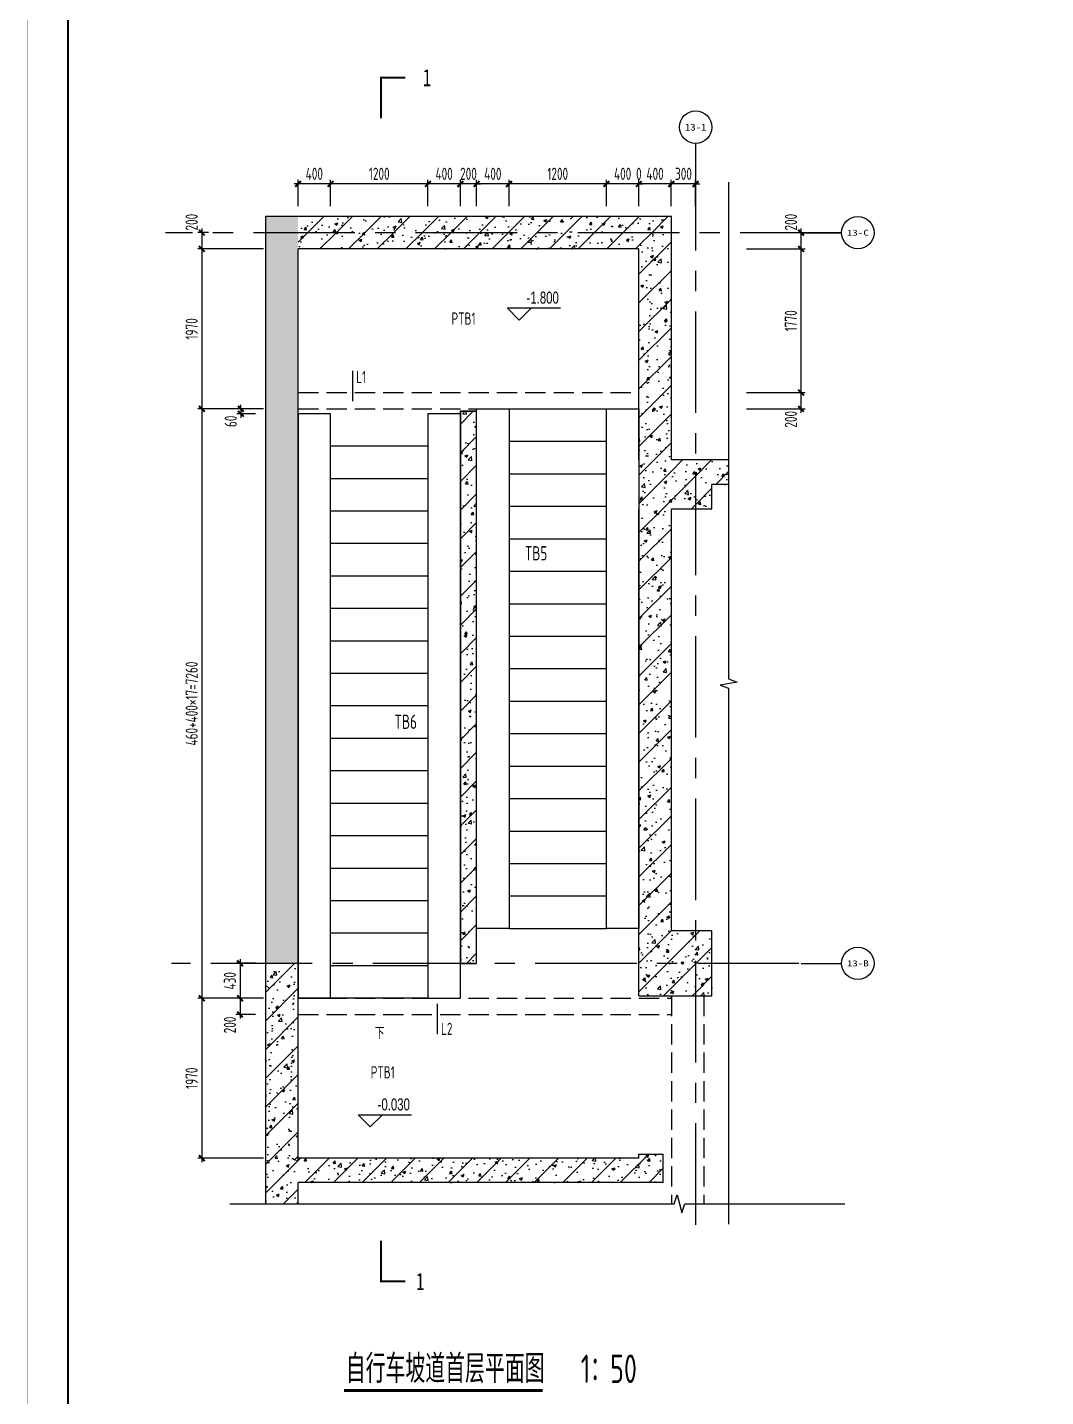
# Model space of a CAD drawing. Extents: x 20383 to 83436, y 6754 to 118707.
# Drawn here: x 20383 to 32934, y 23399 to 40265 of the extents above; entities that cross this region are included whole.
import ezdxf
from ezdxf.enums import TextEntityAlignment as Align

# ---------------------------------------------------------------- set-up
doc = ezdxf.new("R2010")
doc.units = 0
doc.header["$LTSCALE"] = 1000
doc.header["$MEASUREMENT"] = 0
doc.linetypes.add('CENTER', pattern=[2, 1.25, -0.25, 0.25, -0.25])
doc.linetypes.add('DASH', pattern=[0.35, 0.25, -0.1])
doc.layers.get('0').update_dxf_attribs({"linetype": 'CONTINUOUS'})
doc.layers.get('Defpoints').update_dxf_attribs({"color": 167, "linetype": 'CONTINUOUS'})
for name, color, linetype in [('01-标注_符号', 200, 'CONTINUOUS'), ('02-TEXT_标注', 130, 'CONTINUOUS'), ('02-TEXT_轴号', 7, 'CONTINUOUS'), ('104-13 B0核心筒$0$A_STR-砼墙', 51, 'CONTINUOUS'), ('104-13 B0核心筒$0$A_STR-砼柱', 51, 'CONTINUOUS'), ('104-13 B2核心筒$0$A_STR-砼墙', 51, 'CONTINUOUS'), ('A-E_电梯', 171, 'CONTINUOUS'), ('A_STR-砼柱', 51, 'CONTINUOUS'), ('AXIS', 253, 'CENTER'), ('AXIS_TEXT', 7, 'CONTINUOUS'), ('DIM', 3, 'CONTINUOUS'), ('PUB_TEXT', 7, 'CONTINUOUS'), ('s-beam', 4, 'DASH'), ('s-dim', 3, 'CONTINUOUS'), ('S-DIM-SYMB', 3, 'CONTINUOUS'), ('S-HATCH', 253, 'CONTINUOUS'), ('s-stair', 7, 'CONTINUOUS'), ('s-thin', 3, 'CONTINUOUS'), ('S_TEXT', 7, 'CONTINUOUS'), ('S_THIN', 7, 'CONTINUOUS'), ('X-104 13#平面$0$DIM_SYMB', 3, 'CONTINUOUS')]:
    doc.layers.add(name, color=color, linetype=linetype)
doc.styles.add('_TCH_AXIS', font='STXIHEI.TTF')
doc.styles.add('_TCH_DIM', font='ros.shx', dxfattribs={"width": 0.8, "bigfont": 'jd.shx'})
doc.styles.add('_TCH_LABEL', font='STXIHEI.TTF', dxfattribs={"width": 0.75})
doc.styles.add('COMPLEX', font='COMPLEX')
doc.styles.add('TSSD_Dimension', font='tssdeng.shx', dxfattribs={"width": 0.7, "bigfont": 'TSSDCHN.SHX'})
doc.styles.add('TSSD_Rein', font='Tssdeng.shx', dxfattribs={"width": 0.7, "bigfont": 'hztxt.shx'})
doc.dimstyles.new('TSSD_50_50', dxfattribs={"dimtxt": 150, "dimasz": 50, "dimexe": 50, "dimexo": 125, "dimgap": 50, "dimtad": 1, "dimdec": 0, "dimzin": 0, "dimdsep": 46, "dimtxsty": 'TSSD_Dimension', "dimblk": 'ARCHTICK', "dimblk1": 'ARCHTICK', "dimblk2": 'ARCHTICK', "dimcen": 0, "dimdle": 50, "dimclrt": 7, "dimadec": 0, "dimazin": 0, "dimtfac": 1, "dimtdec": 0, "dimtix": 1, "dimtmove": 2, "dimatfit": 3, "dimfxl": 1, "dimtolj": 1, "dimtzin": 0, "dimarcsym": 0})
pattern_1 = [(50, (-183268.56, 102514.47), (358.6301, -31.37607), [37.5, -412.5]), (355, (-183268.56, 102514.47), (-69.37567, 376.09607), [30, -330]), (100.4514, (-183238.68, 102511.86), (289.2547, 344.71977), [31.8701, -350.57106]), (46.1842, (-183268.56, 102614.47), (533.6205, -82.7595), [56.25, -618.75]), (96.6356, (-183224.1, 102607.6), (467.3314, 487.0589), [47.8051, -525.8565]), (351.1842, (-183268.56, 102614.47), (467.331, 487.0593), [45, -495]), (21, (-183218.56, 102589.47), (298.45353, -201.30945), [37.5, -412.5]), (326, (-183218.56, 102589.47), (121.65767, 362.575), [30, -330]), (71.4514, (-183193.7, 102572.7), (420.1113, 161.26525), [31.8701, -350.57106]), (37.5, (-183268.56, 102514.47), (6.07993, 166.44693), [0, -326, 0, -335, 0, -331.25]), (7.5, (-183268.56, 102514.47), (131.53477, 197.20586), [0, -191, 0, -318.5, 0, -126.25]), (327.5, (-183380.06, 102514.47), (266.91122, -11.277436), [0, -125, 0, -390, 0, -517.5]), (317.5, (-183430.06, 102514.47), (291.59308, 50.0525), [0, -162.5, 0, -259, 0, -367.5]), (45, (-183268.56, 102514.47), (-176.7767, 176.7767), [])]

# ---------------------------------------------------------------- blocks, each defined once
blk = doc.blocks.new('_AXISO')
blk.add_circle((0, 0), 0.5)
at = {"layer": 'AXIS_TEXT', "style": 'COMPLEX', "width": 1.041667}
blk.add_attdef('A', text='', height=0.56, dxfattribs=at).set_placement((-0.25, -0.28), (0.25, -0.28), align=Align.FIT)
blk = doc.blocks.new('_ArchTick')
at = {"color": 0, "const_width": 0.5}
blk.add_lwpolyline([(-0.71, -0.71), (0.71, 0.71)], dxfattribs=at)
blk = doc.blocks.new('*D229')
at = {"layer": 'Defpoints', "color": 0, "transparency": 16777216}
for p in [(22741, 37736), (22533, 37536), (23420, 37536)]:
    blk.add_point(p, dxfattribs=at)
at = {"layer": 's-dim', "color": 0, "lineweight": -2, "transparency": 16777216}
for p, q in [((22533, 37786), (22533, 37486)), ((22616, 37736), (22483, 37736)), ((23295, 37536), (22483, 37536))]:
    blk.add_line(p, q, dxfattribs=at)
at = {"layer": 's-dim', "color": 0, "lineweight": -2, "transparency": 16777216, "xscale": 50, "yscale": 50, "zscale": 50}
for p, rotation in [((22533, 37736), 90), ((22533, 37536), 270)]:
    blk.add_blockref('_ArchTick', p, dxfattribs=dict(at, rotation=rotation))
at = {"layer": 's-dim', "color": 7, "transparency": 16777216, "insert": (22408, 37865), "char_height": 150, "attachment_point": 5, "rotation": 90, "style": 'TSSD_Dimension'}
blk.add_mtext('\\A1;200', dxfattribs=at)
blk = doc.blocks.new('*D230')
at = {"layer": 'Defpoints', "color": 0, "transparency": 16777216}
for p in [(23420, 37536), (22533, 35566), (23420, 35566)]:
    blk.add_point(p, dxfattribs=at)
at = {"layer": 's-dim', "color": 0, "lineweight": -2, "transparency": 16777216}
for p, q in [((23295, 37536), (22483, 37536)), ((22533, 37586), (22533, 35516)), ((23295, 35566), (22483, 35566))]:
    blk.add_line(p, q, dxfattribs=at)
at = {"layer": 's-dim', "color": 0, "lineweight": -2, "transparency": 16777216, "xscale": 50, "yscale": 50, "zscale": 50}
for p, rotation in [((22533, 37536), 90), ((22533, 35566), 270)]:
    blk.add_blockref('_ArchTick', p, dxfattribs=dict(at, rotation=rotation))
at = {"layer": 's-dim', "color": 7, "transparency": 16777216, "insert": (22408, 36551), "char_height": 150, "attachment_point": 5, "rotation": 90, "style": 'TSSD_Dimension'}
blk.add_mtext('\\A1;1970', dxfattribs=at)
blk = doc.blocks.new('*D231')
at = {"layer": 'Defpoints', "color": 0, "transparency": 16777216}
for p in [(23420, 35566), (22533, 28306), (23420, 28306)]:
    blk.add_point(p, dxfattribs=at)
at = {"layer": 's-dim', "color": 0, "lineweight": -2, "transparency": 16777216}
for p, q in [((22533, 35616), (22533, 28256)), ((23295, 35566), (22483, 35566)), ((23295, 28306), (22483, 28306))]:
    blk.add_line(p, q, dxfattribs=at)
at = {"layer": 's-dim', "color": 0, "lineweight": -2, "transparency": 16777216, "xscale": 50, "yscale": 50, "zscale": 50}
for p, rotation in [((22533, 35566), 90), ((22533, 28306), 270)]:
    blk.add_blockref('_ArchTick', p, dxfattribs=dict(at, rotation=rotation))
at = {"layer": 's-dim', "color": 7, "transparency": 16777216, "insert": (22408, 31936), "char_height": 150, "attachment_point": 5, "rotation": 90, "style": 'TSSD_Dimension'}
blk.add_mtext('\\A1;460+400×17=7260', dxfattribs=at)
blk = doc.blocks.new('*D232')
at = {"layer": 'Defpoints', "color": 0, "transparency": 16777216}
for p in [(23420, 28306), (22533, 26336), (23420, 26336)]:
    blk.add_point(p, dxfattribs=at)
at = {"layer": 's-dim', "color": 0, "lineweight": -2, "transparency": 16777216}
for p, q in [((22533, 28356), (22533, 26286)), ((23295, 28306), (22483, 28306)), ((23295, 26336), (22483, 26336))]:
    blk.add_line(p, q, dxfattribs=at)
at = {"layer": 's-dim', "color": 0, "lineweight": -2, "transparency": 16777216, "xscale": 50, "yscale": 50, "zscale": 50}
for p, rotation in [((22533, 28306), 90), ((22533, 26336), 270)]:
    blk.add_blockref('_ArchTick', p, dxfattribs=dict(at, rotation=rotation))
at = {"layer": 's-dim', "color": 7, "transparency": 16777216, "insert": (22408, 27321), "char_height": 150, "attachment_point": 5, "rotation": 90, "style": 'TSSD_Dimension'}
blk.add_mtext('\\A1;1970', dxfattribs=at)
blk = doc.blocks.new('*D233')
at = {"layer": 'Defpoints', "color": 0, "transparency": 16777216}
for p in [(23015, 35506), (23320, 35566), (23320, 35506)]:
    blk.add_point(p, dxfattribs=at)
at = {"layer": 's-dim', "color": 0, "lineweight": -2, "transparency": 16777216}
for p, q in [((23015, 35566), (23015, 35616)), ((23195, 35566), (22965, 35566)), ((23195, 35506), (22965, 35506)), ((23015, 35566), (23015, 35506)), ((23015, 35506), (23015, 35456))]:
    blk.add_line(p, q, dxfattribs=at)
at = {"layer": 's-dim', "color": 0, "lineweight": -2, "transparency": 16777216, "xscale": 50, "yscale": 50, "zscale": 50}
for p, rotation in [((23015, 35566), 270), ((23015, 35506), 90)]:
    blk.add_blockref('_ArchTick', p, dxfattribs=dict(at, rotation=rotation))
at = {"layer": 's-dim', "color": 7, "transparency": 16777216, "insert": (22890, 35412), "char_height": 150, "attachment_point": 5, "rotation": 90, "style": 'TSSD_Dimension'}
blk.add_mtext('\\A1;60', dxfattribs=at)
blk = doc.blocks.new('*D234')
at = {"layer": 'Defpoints', "color": 0, "transparency": 16777216}
for p in [(23320, 28736), (23004, 28306), (23320, 28306)]:
    blk.add_point(p, dxfattribs=at)
at = {"layer": 's-dim', "color": 0, "lineweight": -2, "transparency": 16777216}
for p, q in [((23195, 28736), (22954, 28736)), ((23004, 28786), (23004, 28256)), ((23195, 28306), (22954, 28306))]:
    blk.add_line(p, q, dxfattribs=at)
at = {"layer": 's-dim', "color": 0, "lineweight": -2, "transparency": 16777216, "xscale": 50, "yscale": 50, "zscale": 50}
for p, rotation in [((23004, 28736), 90), ((23004, 28306), 270)]:
    blk.add_blockref('_ArchTick', p, dxfattribs=dict(at, rotation=rotation))
at = {"layer": 's-dim', "color": 7, "transparency": 16777216, "insert": (22879, 28521), "char_height": 150, "attachment_point": 5, "rotation": 90, "style": 'TSSD_Dimension'}
blk.add_mtext('\\A1;430', dxfattribs=at)
blk = doc.blocks.new('*D235')
at = {"layer": 'Defpoints', "color": 0, "transparency": 16777216}
for p in [(23320, 28306), (23004, 28106), (23320, 28106)]:
    blk.add_point(p, dxfattribs=at)
at = {"layer": 's-dim', "color": 0, "lineweight": -2, "transparency": 16777216}
for p, q in [((23004, 28356), (23004, 28056)), ((23195, 28306), (22954, 28306)), ((23195, 28106), (22954, 28106))]:
    blk.add_line(p, q, dxfattribs=at)
at = {"layer": 's-dim', "color": 0, "lineweight": -2, "transparency": 16777216, "xscale": 50, "yscale": 50, "zscale": 50}
for p, rotation in [((23004, 28306), 90), ((23004, 28106), 270)]:
    blk.add_blockref('_ArchTick', p, dxfattribs=dict(at, rotation=rotation))
at = {"layer": 's-dim', "color": 7, "transparency": 16777216, "insert": (22879, 27977), "char_height": 150, "attachment_point": 5, "rotation": 90, "style": 'TSSD_Dimension'}
blk.add_mtext('\\A1;200', dxfattribs=at)
blk = doc.blocks.new('*D236')
at = {"layer": 'Defpoints', "color": 0, "transparency": 16777216}
for p in [(28320, 38336), (28320, 37936), (28620, 37936)]:
    blk.add_point(p, dxfattribs=at)
at = {"layer": 's-dim', "color": 0, "lineweight": -2, "transparency": 16777216}
for p, q in [((28320, 38336), (28270, 38336)), ((28320, 38061), (28320, 38386)), ((28620, 38336), (28320, 38336)), ((28620, 38061), (28620, 38386)), ((28620, 38336), (28670, 38336))]:
    blk.add_line(p, q, dxfattribs=at)
at = {"layer": 's-dim', "color": 0, "lineweight": -2, "transparency": 16777216, "xscale": 50, "yscale": 50, "zscale": 50}
blk.add_blockref('_ArchTick', (28320, 38336), dxfattribs=at)
at = {"layer": 's-dim', "color": 0, "lineweight": -2, "transparency": 16777216, "xscale": 50, "yscale": 50, "zscale": 50, "rotation": 180}
blk.add_blockref('_ArchTick', (28620, 38336), dxfattribs=at)
at = {"layer": 's-dim', "color": 7, "transparency": 16777216, "insert": (28470, 38461), "char_height": 150, "attachment_point": 5, "style": 'TSSD_Dimension'}
blk.add_mtext('\\A1;300', dxfattribs=at)
blk = doc.blocks.new('*D237')
at = {"layer": 'Defpoints', "color": 0, "transparency": 16777216}
for p in [(27920, 38336), (27920, 37936), (28320, 37936)]:
    blk.add_point(p, dxfattribs=at)
at = {"layer": 's-dim', "color": 0, "lineweight": -2, "transparency": 16777216}
for p, q in [((28370, 38336), (27870, 38336)), ((27920, 38061), (27920, 38386)), ((28320, 38061), (28320, 38386))]:
    blk.add_line(p, q, dxfattribs=at)
at = {"layer": 's-dim', "color": 0, "lineweight": -2, "transparency": 16777216, "xscale": 50, "yscale": 50, "zscale": 50, "rotation": 180}
blk.add_blockref('_ArchTick', (27920, 38336), dxfattribs=at)
at = {"layer": 's-dim', "color": 0, "lineweight": -2, "transparency": 16777216, "xscale": 50, "yscale": 50, "zscale": 50}
blk.add_blockref('_ArchTick', (28320, 38336), dxfattribs=at)
at = {"layer": 's-dim', "color": 7, "transparency": 16777216, "insert": (28120, 38461), "char_height": 150, "attachment_point": 5, "style": 'TSSD_Dimension'}
blk.add_mtext('\\A1;400', dxfattribs=at)
blk = doc.blocks.new('*D238')
at = {"layer": 'Defpoints', "color": 0, "transparency": 16777216}
for p in [(27920, 38336), (27920, 37936), (27920, 37936)]:
    blk.add_point(p, dxfattribs=at)
at = {"layer": 's-dim', "color": 0, "lineweight": -2, "transparency": 16777216}
for p, q in [((27920, 38336), (27870, 38336)), ((27920, 38061), (27920, 38386)), ((27920, 38061), (27920, 38386)), ((27920, 38336), (27970, 38336))]:
    blk.add_line(p, q, dxfattribs=at)
at = {"layer": 's-dim', "color": 0, "lineweight": -2, "transparency": 16777216, "xscale": 50, "yscale": 50, "zscale": 50, "rotation": 180}
blk.add_blockref('_ArchTick', (27920, 38336), dxfattribs=at)
at = {"layer": 's-dim', "color": 0, "lineweight": -2, "transparency": 16777216, "xscale": 50, "yscale": 50, "zscale": 50}
blk.add_blockref('_ArchTick', (27920, 38336), dxfattribs=at)
at = {"layer": 's-dim', "color": 7, "transparency": 16777216, "insert": (27920, 38461), "char_height": 150, "attachment_point": 5, "style": 'TSSD_Dimension'}
blk.add_mtext('\\A1;0', dxfattribs=at)
blk = doc.blocks.new('*D239')
at = {"layer": 'Defpoints', "color": 0, "transparency": 16777216}
for p in [(27520, 38336), (27520, 37936), (27920, 37936)]:
    blk.add_point(p, dxfattribs=at)
at = {"layer": 's-dim', "color": 0, "lineweight": -2, "transparency": 16777216}
for p, q in [((27970, 38336), (27470, 38336)), ((27520, 38061), (27520, 38386)), ((27920, 38061), (27920, 38386))]:
    blk.add_line(p, q, dxfattribs=at)
at = {"layer": 's-dim', "color": 0, "lineweight": -2, "transparency": 16777216, "xscale": 50, "yscale": 50, "zscale": 50, "rotation": 180}
blk.add_blockref('_ArchTick', (27520, 38336), dxfattribs=at)
at = {"layer": 's-dim', "color": 0, "lineweight": -2, "transparency": 16777216, "xscale": 50, "yscale": 50, "zscale": 50}
blk.add_blockref('_ArchTick', (27920, 38336), dxfattribs=at)
at = {"layer": 's-dim', "color": 7, "transparency": 16777216, "insert": (27720, 38461), "char_height": 150, "attachment_point": 5, "style": 'TSSD_Dimension'}
blk.add_mtext('\\A1;400', dxfattribs=at)
blk = doc.blocks.new('*D240')
at = {"layer": 'Defpoints', "color": 0, "transparency": 16777216}
for p in [(26320, 38336), (26320, 37936), (27520, 37936)]:
    blk.add_point(p, dxfattribs=at)
at = {"layer": 's-dim', "color": 0, "lineweight": -2, "transparency": 16777216}
for p, q in [((27570, 38336), (26270, 38336)), ((26320, 38061), (26320, 38386)), ((27520, 38061), (27520, 38386))]:
    blk.add_line(p, q, dxfattribs=at)
at = {"layer": 's-dim', "color": 0, "lineweight": -2, "transparency": 16777216, "xscale": 50, "yscale": 50, "zscale": 50, "rotation": 180}
blk.add_blockref('_ArchTick', (26320, 38336), dxfattribs=at)
at = {"layer": 's-dim', "color": 0, "lineweight": -2, "transparency": 16777216, "xscale": 50, "yscale": 50, "zscale": 50}
blk.add_blockref('_ArchTick', (27520, 38336), dxfattribs=at)
at = {"layer": 's-dim', "color": 7, "transparency": 16777216, "insert": (26920, 38461), "char_height": 150, "attachment_point": 5, "style": 'TSSD_Dimension'}
blk.add_mtext('\\A1;1200', dxfattribs=at)
blk = doc.blocks.new('*D241')
at = {"layer": 'Defpoints', "color": 0, "transparency": 16777216}
for p in [(25920, 38336), (25920, 37936), (26320, 37936)]:
    blk.add_point(p, dxfattribs=at)
at = {"layer": 's-dim', "color": 0, "lineweight": -2, "transparency": 16777216}
for p, q in [((26370, 38336), (25870, 38336)), ((25920, 38061), (25920, 38386)), ((26320, 38061), (26320, 38386))]:
    blk.add_line(p, q, dxfattribs=at)
at = {"layer": 's-dim', "color": 0, "lineweight": -2, "transparency": 16777216, "xscale": 50, "yscale": 50, "zscale": 50, "rotation": 180}
blk.add_blockref('_ArchTick', (25920, 38336), dxfattribs=at)
at = {"layer": 's-dim', "color": 0, "lineweight": -2, "transparency": 16777216, "xscale": 50, "yscale": 50, "zscale": 50}
blk.add_blockref('_ArchTick', (26320, 38336), dxfattribs=at)
at = {"layer": 's-dim', "color": 7, "transparency": 16777216, "insert": (26120, 38461), "char_height": 150, "attachment_point": 5, "style": 'TSSD_Dimension'}
blk.add_mtext('\\A1;400', dxfattribs=at)
blk = doc.blocks.new('*D242')
at = {"layer": 'Defpoints', "color": 0, "transparency": 16777216}
for p in [(25720, 38336), (25720, 37936), (25920, 37936)]:
    blk.add_point(p, dxfattribs=at)
at = {"layer": 's-dim', "color": 0, "lineweight": -2, "transparency": 16777216}
for p, q in [((25720, 38336), (25670, 38336)), ((25720, 38061), (25720, 38386)), ((25920, 38336), (25720, 38336)), ((25920, 38061), (25920, 38386)), ((25920, 38336), (25970, 38336))]:
    blk.add_line(p, q, dxfattribs=at)
at = {"layer": 's-dim', "color": 0, "lineweight": -2, "transparency": 16777216, "xscale": 50, "yscale": 50, "zscale": 50}
blk.add_blockref('_ArchTick', (25720, 38336), dxfattribs=at)
at = {"layer": 's-dim', "color": 0, "lineweight": -2, "transparency": 16777216, "xscale": 50, "yscale": 50, "zscale": 50, "rotation": 180}
blk.add_blockref('_ArchTick', (25920, 38336), dxfattribs=at)
at = {"layer": 's-dim', "color": 7, "transparency": 16777216, "insert": (25820, 38461), "char_height": 150, "attachment_point": 5, "style": 'TSSD_Dimension'}
blk.add_mtext('\\A1;200', dxfattribs=at)
blk = doc.blocks.new('*D243')
at = {"layer": 'Defpoints', "color": 0, "transparency": 16777216}
for p in [(25320, 38336), (25320, 37936), (25720, 37936)]:
    blk.add_point(p, dxfattribs=at)
at = {"layer": 's-dim', "color": 0, "lineweight": -2, "transparency": 16777216}
for p, q in [((25770, 38336), (25270, 38336)), ((25320, 38061), (25320, 38386)), ((25720, 38061), (25720, 38386))]:
    blk.add_line(p, q, dxfattribs=at)
at = {"layer": 's-dim', "color": 0, "lineweight": -2, "transparency": 16777216, "xscale": 50, "yscale": 50, "zscale": 50, "rotation": 180}
blk.add_blockref('_ArchTick', (25320, 38336), dxfattribs=at)
at = {"layer": 's-dim', "color": 0, "lineweight": -2, "transparency": 16777216, "xscale": 50, "yscale": 50, "zscale": 50}
blk.add_blockref('_ArchTick', (25720, 38336), dxfattribs=at)
at = {"layer": 's-dim', "color": 7, "transparency": 16777216, "insert": (25520, 38461), "char_height": 150, "attachment_point": 5, "style": 'TSSD_Dimension'}
blk.add_mtext('\\A1;400', dxfattribs=at)
blk = doc.blocks.new('*D244')
at = {"layer": 'Defpoints', "color": 0, "transparency": 16777216}
for p in [(24120, 38336), (24120, 37936), (25320, 37936)]:
    blk.add_point(p, dxfattribs=at)
at = {"layer": 's-dim', "color": 0, "lineweight": -2, "transparency": 16777216}
for p, q in [((25370, 38336), (24070, 38336)), ((24120, 38061), (24120, 38386)), ((25320, 38061), (25320, 38386))]:
    blk.add_line(p, q, dxfattribs=at)
at = {"layer": 's-dim', "color": 0, "lineweight": -2, "transparency": 16777216, "xscale": 50, "yscale": 50, "zscale": 50, "rotation": 180}
blk.add_blockref('_ArchTick', (24120, 38336), dxfattribs=at)
at = {"layer": 's-dim', "color": 0, "lineweight": -2, "transparency": 16777216, "xscale": 50, "yscale": 50, "zscale": 50}
blk.add_blockref('_ArchTick', (25320, 38336), dxfattribs=at)
at = {"layer": 's-dim', "color": 7, "transparency": 16777216, "insert": (24720, 38461), "char_height": 150, "attachment_point": 5, "style": 'TSSD_Dimension'}
blk.add_mtext('\\A1;1200', dxfattribs=at)
blk = doc.blocks.new('*D245')
at = {"layer": 'Defpoints', "color": 0, "transparency": 16777216}
for p in [(23720, 38336), (23720, 37936), (24120, 37936)]:
    blk.add_point(p, dxfattribs=at)
at = {"layer": 's-dim', "color": 0, "lineweight": -2, "transparency": 16777216}
for p, q in [((24170, 38336), (23670, 38336)), ((23720, 38061), (23720, 38386)), ((24120, 38061), (24120, 38386))]:
    blk.add_line(p, q, dxfattribs=at)
at = {"layer": 's-dim', "color": 0, "lineweight": -2, "transparency": 16777216, "xscale": 50, "yscale": 50, "zscale": 50, "rotation": 180}
blk.add_blockref('_ArchTick', (23720, 38336), dxfattribs=at)
at = {"layer": 's-dim', "color": 0, "lineweight": -2, "transparency": 16777216, "xscale": 50, "yscale": 50, "zscale": 50}
blk.add_blockref('_ArchTick', (24120, 38336), dxfattribs=at)
at = {"layer": 's-dim', "color": 7, "transparency": 16777216, "insert": (23920, 38461), "char_height": 150, "attachment_point": 5, "style": 'TSSD_Dimension'}
blk.add_mtext('\\A1;400', dxfattribs=at)
blk = doc.blocks.new('*D246')
at = {"layer": 'Defpoints', "color": 0, "transparency": 16777216}
for p in [(29121, 35766), (29919, 35766), (29121, 35566)]:
    blk.add_point(p, dxfattribs=at)
at = {"layer": 's-dim', "color": 0, "lineweight": -2, "transparency": 16777216}
for p, q in [((29246, 35766), (29969, 35766)), ((29919, 35516), (29919, 35816)), ((29246, 35566), (29969, 35566))]:
    blk.add_line(p, q, dxfattribs=at)
at = {"layer": 's-dim', "color": 0, "lineweight": -2, "transparency": 16777216, "xscale": 50, "yscale": 50, "zscale": 50}
for p, rotation in [((29919, 35766), 90), ((29919, 35566), 270)]:
    blk.add_blockref('_ArchTick', p, dxfattribs=dict(at, rotation=rotation))
at = {"layer": 's-dim', "color": 7, "transparency": 16777216, "insert": (29794, 35437), "char_height": 150, "attachment_point": 5, "rotation": 90, "style": 'TSSD_Dimension'}
blk.add_mtext('\\A1;200', dxfattribs=at)
blk = doc.blocks.new('*D247')
at = {"layer": 'Defpoints', "color": 0, "transparency": 16777216}
for p in [(29121, 37536), (29919, 37536), (29121, 35766)]:
    blk.add_point(p, dxfattribs=at)
at = {"layer": 's-dim', "color": 0, "lineweight": -2, "transparency": 16777216}
for p, q in [((29246, 37536), (29969, 37536)), ((29919, 35716), (29919, 37586)), ((29246, 35766), (29969, 35766))]:
    blk.add_line(p, q, dxfattribs=at)
at = {"layer": 's-dim', "color": 0, "lineweight": -2, "transparency": 16777216, "xscale": 50, "yscale": 50, "zscale": 50}
for p, rotation in [((29919, 37536), 90), ((29919, 35766), 270)]:
    blk.add_blockref('_ArchTick', p, dxfattribs=dict(at, rotation=rotation))
at = {"layer": 's-dim', "color": 7, "transparency": 16777216, "insert": (29794, 36651), "char_height": 150, "attachment_point": 5, "rotation": 90, "style": 'TSSD_Dimension'}
blk.add_mtext('\\A1;1770', dxfattribs=at)
blk = doc.blocks.new('*D248')
at = {"layer": 'Defpoints', "color": 0, "transparency": 16777216}
for p in [(29121, 37736), (29919, 37736), (29121, 37536)]:
    blk.add_point(p, dxfattribs=at)
at = {"layer": 's-dim', "color": 0, "lineweight": -2, "transparency": 16777216}
for p, q in [((29919, 37486), (29919, 37786)), ((29246, 37736), (29969, 37736)), ((29246, 37536), (29969, 37536))]:
    blk.add_line(p, q, dxfattribs=at)
at = {"layer": 's-dim', "color": 0, "lineweight": -2, "transparency": 16777216, "xscale": 50, "yscale": 50, "zscale": 50}
for p, rotation in [((29919, 37736), 90), ((29919, 37536), 270)]:
    blk.add_blockref('_ArchTick', p, dxfattribs=dict(at, rotation=rotation))
at = {"layer": 's-dim', "color": 7, "transparency": 16777216, "insert": (29794, 37865), "char_height": 150, "attachment_point": 5, "rotation": 90, "style": 'TSSD_Dimension'}
blk.add_mtext('\\A1;200', dxfattribs=at)

msp = doc.modelspace()

# ---------------------------------------------------------------- hatches: boundary and pattern name
at = {"layer": 'S-HATCH'}
h = msp.add_hatch(dxfattribs=at)
h.set_pattern_fill('ARMORED', color=256, scale=50, style=0)
h.set_pattern_definition(pattern_1)
h.paths.add_polyline_path([(23720.4, 37935.8), (23320.4, 37935.8), (23320.4, 28735.8), (23720.4, 28735.8)])
h = msp.add_hatch(dxfattribs=at)
h.set_pattern_fill('ARMORED', color=256, scale=50, style=0)
h.set_pattern_definition(pattern_1)
h.paths.add_polyline_path([(27920.4, 37935.8), (23720.4, 37935.8), (23720.4, 37735.8), (27920.4, 37735.8)])
h = msp.add_hatch(dxfattribs=at)
h.set_pattern_fill('ARMORED', color=256, scale=50, style=0)
h.set_pattern_definition(pattern_1)
h.paths.add_polyline_path([(28320.4, 37935.8), (27920.4, 37935.8), (27920.4, 37735.8), (28320.4, 37735.8)])
h = msp.add_hatch(dxfattribs=at)
h.set_pattern_fill('ARMORED', color=256, scale=50, style=0)
h.set_pattern_definition(pattern_1)
h.paths.add_polyline_path([(27920.4, 37735.8), (23720.4, 37735.8), (23720.4, 37535.8), (27920.4, 37535.8)])
h = msp.add_hatch(dxfattribs=at)
h.set_pattern_fill('ARMORED', color=256, scale=50, style=0)
h.set_pattern_definition(pattern_1)
h.paths.add_polyline_path([(28320.4, 37735.8), (27920.4, 37735.8), (27920.4, 34335.8), (28320.4, 34335.8)])
h = msp.add_hatch(dxfattribs=at)
h.set_pattern_fill('ARMORED', color=256, scale=50, style=0)
h.set_pattern_definition(pattern_1)
h.paths.add_polyline_path([(25920.4, 35535.8), (25720.4, 35535.8), (25720.4, 28735.8), (25920.4, 28735.8)])
h = msp.add_hatch(dxfattribs=at)
h.set_pattern_fill('ARMORED', color=256, scale=50, style=0)
h.set_pattern_definition(pattern_1)
h.paths.add_polyline_path([(28620.4, 34935.8), (28320.4, 34935.8), (28320.4, 34335.8), (28620.4, 34335.8)])
h = msp.add_hatch(dxfattribs=at)
h.set_pattern_fill('ARMORED', color=256, scale=50, style=0)
h.set_pattern_definition(pattern_1)
h.paths.add_polyline_path([(28820.4, 34935.8), (28620.4, 34935.8), (28620.4, 34335.8), (28820.4, 34335.8)])
h = msp.add_hatch(dxfattribs=at)
h.set_pattern_fill('ARMORED', color=256, scale=50, style=0)
h.set_pattern_definition(pattern_1)
h.paths.add_polyline_path([(29026.6, 34935.8), (28820.4, 34935.8), (28820.4, 34635.8), (29026.6, 34635.8)])
h = msp.add_hatch(dxfattribs=at)
h.set_pattern_fill('ARMORED', color=256, scale=50, style=0)
h.set_pattern_definition(pattern_1)
h.paths.add_polyline_path([(28320.4, 34335.8), (27920.4, 34335.8), (27920.4, 29135.8), (28320.4, 29135.8)])
h = msp.add_hatch(dxfattribs=at)
h.set_pattern_fill('ARMORED', color=256, scale=50, style=0)
h.set_pattern_definition(pattern_1)
h.paths.add_polyline_path([(28620.4, 29135.8), (27920.4, 29135.8), (27920.4, 28735.8), (28620.4, 28735.8)])
h = msp.add_hatch(dxfattribs=at)
h.set_pattern_fill('ARMORED', color=256, scale=50, style=0)
h.set_pattern_definition(pattern_1)
h.paths.add_polyline_path([(28820.4, 29135.8), (28620.4, 29135.8), (28620.4, 28735.8), (28820.4, 28735.8)])
h = msp.add_hatch(dxfattribs=at)
h.set_pattern_fill('ARMORED', color=256, scale=50, style=0)
h.set_pattern_definition(pattern_1)
h.paths.add_polyline_path([(28820.4, 29135.8), (28620.4, 29135.8), (28620.4, 28735.8), (28820.4, 28735.8)])
h = msp.add_hatch(dxfattribs=at)
h.set_pattern_fill('ARMORED', color=256, scale=50, style=0)
h.set_pattern_definition(pattern_1)
h.paths.add_polyline_path([(28220.4, 26385.8), (27920.4, 26385.8), (27920.4, 26335.8), (23720.4, 26335.8), (23720.4, 28305.8), (23720.4, 28305.8), (23720.4, 28735.8), (23320.4, 28735.8), (23320.4, 25774.1), (23720.4, 25774.1), (23720.4, 26035.8), (28220.4, 26035.8)])
h = msp.add_hatch(dxfattribs=at)
h.set_pattern_fill('ARMORED', color=256, scale=50, style=0)
h.set_pattern_definition(pattern_1)
h.paths.add_polyline_path([(28620.4, 28735.8), (27920.4, 28735.8), (27920.4, 28335.8), (28620.4, 28335.8)])
h = msp.add_hatch(dxfattribs=at)
h.set_pattern_fill('ARMORED', color=256, scale=50, style=0)
h.set_pattern_definition(pattern_1)
h.paths.add_polyline_path([(28820.4, 28735.8), (28620.4, 28735.8), (28620.4, 28335.8), (28820.4, 28335.8)])

# ---------------------------------------------------------------- linework, layer by layer
for points, const_width in [([(20384.4, 59305.7), (20384.4, 6755.7), (50084.4, 6755.7), (50084.4, 59305.7)], 2.5), ([(49584.4, 10505.7), (49584.4, 58055.7), (20884.4, 58055.7), (20884.4, 10505.7)], 25)]:
    msp.add_lwpolyline(points, close=True, dxfattribs=dict(const_width=const_width))
at = {"layer": '01-标注_符号', "const_width": 25}
for points in [[(25040.1, 39645.5), (24740.1, 39645.5), (24740.1, 39145.5)], [(24740.1, 25318.4), (24740.1, 24818.4), (25040.1, 24818.4)]]:
    msp.add_lwpolyline(points, dxfattribs=at)
at = {"layer": '104-13 B0核心筒$0$A_STR-砼墙'}
for p, q in [((28320.4, 37935.8), (23320.4, 37935.8)), ((23320.4, 25774.1), (23320.4, 37935.8)), ((28320.4, 34935.8), (28320.4, 37935.8)), ((27920.4, 37535.8), (23720.4, 37535.8)), ((23720.4, 26335.8), (23720.4, 37535.8)), ((27920.4, 34935.8), (27920.4, 37535.8)), ((29026.6, 34935.8), (28820.4, 34935.8)), ((29026.6, 34635.8), (28820.4, 34635.8)), ((27920.4, 33635.8), (27920.4, 34335.8)), ((28320.4, 33635.8), (28320.4, 34335.8)), ((27920.4, 28735.8), (27920.4, 33635.8)), ((28320.4, 29135.8), (28320.4, 33635.8)), ((27920.4, 28335.8), (27920.4, 28735.8)), ((28320.4, 28285.8), (28320.4, 28335.8)), ((27920.4, 26335.8), (23720.4, 26335.8)), ((27920.4, 26335.8), (27920.4, 26385.8)), ((27920.4, 26385.8), (28220.4, 26385.8)), ((28220.4, 26035.8), (28220.4, 26385.8)), ((23720.4, 25774.1), (23720.4, 26035.8)), ((28220.4, 26035.8), (23720.4, 26035.8)), ((28220.4, 26035.8), (28220.4, 26035.8)), ((28620.4, 26035.8), (28620.4, 26035.8))]:
    msp.add_line(p, q, dxfattribs=at)
at = {"layer": '104-13 B0核心筒$0$A_STR-砼柱'}
for p, q in [((28820.4, 34935.8), (28320.4, 34935.8)), ((28820.4, 34335.8), (28820.4, 34635.8)), ((28320.4, 34335.8), (28820.4, 34335.8))]:
    msp.add_line(p, q, dxfattribs=at)
at = {"layer": '104-13 B2核心筒$0$A_STR-砼墙'}
for p, q in [((25720.4, 28735.8), (25720.4, 35535.8)), ((25720.4, 35535.8), (25920.4, 35535.8)), ((25920.4, 28735.8), (25920.4, 35535.8)), ((25720.4, 28735.8), (25920.4, 28735.8))]:
    msp.add_line(p, q, dxfattribs=at)
at = {"layer": 'A-E_电梯'}
for p, q in [((25920.4, 35535.8), (25720.4, 35535.8)), ((25720.4, 35535.8), (25720.4, 28735.8)), ((25920.4, 28735.8), (25920.4, 35535.8)), ((25720.4, 28735.8), (25920.4, 28735.8))]:
    msp.add_line(p, q, dxfattribs=at)
at = {"layer": 'A_STR-砼柱'}
for p, q in [((28820.4, 29135.8), (28320.4, 29135.8)), ((28820.4, 28335.8), (28820.4, 29135.8)), ((27920.4, 28335.8), (28820.4, 28335.8))]:
    msp.add_line(p, q, dxfattribs=at)
at = {"layer": 'AXIS', "color": 1}
for p, q in [((28620.4, 25515.9), (28620.4, 38835.8)), ((30419.1, 37735.8), (22085.8, 37735.8)), ((29893.1, 28735.8), (22158, 28735.8))]:
    msp.add_line(p, q, dxfattribs=at)
at = {"layer": 'DIM'}
for p, q in [((26444.9, 36659), (26294.9, 36809)), ((26294.9, 36809), (26954.6, 36809)), ((26444.9, 36659), (26594.9, 36809)), ((24609.6, 26721.2), (24459.6, 26871.2)), ((24459.6, 26871.2), (25119.2, 26871.2)), ((24609.6, 26721.2), (24759.6, 26871.2))]:
    msp.add_line(p, q, dxfattribs=at)
at = {"layer": 's-beam'}
for p, q in [((23720.4, 35765.8), (27920.4, 35765.8)), ((23720.4, 35565.8), (27920.4, 35565.8)), ((28320.4, 28335.8), (28320.4, 25774.1)), ((28720.4, 28335.8), (28720.4, 25774.1)), ((23720.4, 28305.8), (28320.4, 28305.8)), ((23720.4, 28105.8), (28320.4, 28105.8))]:
    msp.add_line(p, q, dxfattribs=at)
at = {"layer": 's-dim'}
for p, q in [((28620.4, 38335.8), (28620.4, 38835.8)), ((29919.1, 37735.8), (30419.1, 37735.8)), ((29919.1, 28735.8), (30419.1, 28735.8))]:
    msp.add_line(p, q, dxfattribs=at)
at = {"layer": 'S-DIM-SYMB', "const_width": 35}
msp.add_lwpolyline([(24285.7, 23474.2), (26732.5, 23474.2)], dxfattribs=at)
at = {"layer": 's-stair'}
for p, q in [((26320.4, 35565.8), (27520.4, 35565.8)), ((25320.4, 35105.8), (24120.4, 35105.8)), ((26320.4, 35165.8), (27520.4, 35165.8)), ((26320.4, 34765.8), (27520.4, 34765.8)), ((25320.4, 34705.8), (24120.4, 34705.8)), ((25320.4, 34305.8), (24120.4, 34305.8)), ((26320.4, 34365.8), (27520.4, 34365.8)), ((25320.4, 33905.8), (24120.4, 33905.8)), ((26320.4, 33965.8), (27520.4, 33965.8)), ((26320.4, 33565.8), (27520.4, 33565.8)), ((25320.4, 33505.8), (24120.4, 33505.8)), ((25320.4, 33105.8), (24120.4, 33105.8)), ((26320.4, 33165.8), (27520.4, 33165.8)), ((26320.4, 32765.8), (27520.4, 32765.8)), ((25320.4, 32705.8), (24120.4, 32705.8)), ((25320.4, 32305.8), (24120.4, 32305.8)), ((26320.4, 32365.8), (27520.4, 32365.8)), ((25320.4, 31905.8), (24120.4, 31905.8)), ((26320.4, 31965.8), (27520.4, 31965.8)), ((26320.4, 31565.8), (27520.4, 31565.8)), ((25320.4, 31505.8), (24120.4, 31505.8)), ((25320.4, 31105.8), (24120.4, 31105.8)), ((26320.4, 31165.8), (27520.4, 31165.8)), ((25320.4, 30705.8), (24120.4, 30705.8)), ((26320.4, 30765.8), (27520.4, 30765.8)), ((26320.4, 30365.8), (27520.4, 30365.8)), ((25320.4, 30305.8), (24120.4, 30305.8)), ((25320.4, 29905.8), (24120.4, 29905.8)), ((26320.4, 29965.8), (27520.4, 29965.8)), ((26320.4, 29565.8), (27520.4, 29565.8)), ((25320.4, 29505.8), (24120.4, 29505.8)), ((25320.4, 29105.8), (24120.4, 29105.8)), ((26320.4, 29165.8), (27520.4, 29165.8)), ((25320.4, 28705.8), (24120.4, 28705.8)), ((25320.4, 28305.8), (23720.4, 28305.8))]:
    msp.add_line(p, q, dxfattribs=at)
for points in [[(24120.4, 35505.8), (23720.4, 35505.8), (23720.4, 28305.8), (24120.4, 28305.8)], [(25720.4, 35505.8), (25320.4, 35505.8), (25320.4, 28305.8), (25720.4, 28305.8)], [(25920.4, 35565.8), (26320.4, 35565.8), (26320.4, 29165.8), (25920.4, 29165.8)], [(27520.4, 35565.8), (27920.4, 35565.8), (27920.4, 29165.8), (27520.4, 29165.8)]]:
    msp.add_lwpolyline(points, close=True, dxfattribs=at)
at = {"layer": 's-thin'}
for points in [[(29026.6, 38358.4), (29026.6, 32238.3), (29131.6, 32200.1), (28921.6, 32163.1), (29026.6, 32125.8), (29026.6, 25522)], [(22877.9, 25774.1), (28355.4, 25774.1), (28390.4, 25884.1), (28450.4, 25664.1), (28485.4, 25774.1), (30458, 25774.1)]]:
    msp.add_lwpolyline(points, dxfattribs=at)
at = {"layer": 'S_THIN'}
for p, q in [((24395, 35659.2), (24395, 36034.6)), ((25439.8, 27861.4), (25439.8, 28236.7))]:
    msp.add_line(p, q, dxfattribs=at)
at = {"layer": 'X-104 13#平面$0$DIM_SYMB'}
msp.add_lwpolyline([(24720.4, 28029.6, 0, 0, 0), (24720.4, 36379.1, 0, 0, 0), (26920.4, 36379.1, 0, 0, 0), (26920.4, 32593.4, 40, 0, 0), (26920.4, 32443.4, 0, 0, 0)], format="xyseb", dxfattribs=at)

# ---------------------------------------------------------------- block references
at = {"layer": 's-dim'}
ref = msp.add_blockref('_AXISO', (28620.4, 39035.8), dxfattribs=dict(at, xscale=400, yscale=400, zscale=400))
ref.add_attrib('A', '13-1', dxfattribs={"layer": '02-TEXT_轴号', "height": 83.74, "style": '_TCH_AXIS', "width": 1.195229}).set_placement((28486.8, 38993.9), (28754, 38993.9), align=Align.FIT)
ref = msp.add_blockref('_AXISO', (30619.1, 37735.8), dxfattribs=dict(at, xscale=400, yscale=400, zscale=400))
ref.add_attrib('A', '13-C', dxfattribs={"layer": '02-TEXT_轴号', "height": 73.67, "style": '_TCH_AXIS', "width": 1.215712}).set_placement((30484, 37699), (30754.1, 37699), align=Align.FIT)
ref = msp.add_blockref('_AXISO', (30619.1, 28735.8), dxfattribs=dict(at, xscale=400, yscale=400, zscale=400))
ref.add_attrib('A', '13-B', dxfattribs={"layer": '02-TEXT_轴号', "height": 74.57, "style": '_TCH_AXIS', "width": 1.342318}).set_placement((30484.1, 28698.5), (30754, 28698.5), align=Align.FIT)

# ---------------------------------------------------------------- texts
at = {"layer": '02-TEXT_标注', "style": '_TCH_LABEL', "width": 0.705882}
for p in [(25257.9, 39539.2), (25174.8, 24712.2)]:
    msp.add_text('1', height=212.5, dxfattribs=at).set_placement(p)
at = {"layer": 'PUB_TEXT', "style": '_TCH_DIM', "width": 0.705882}
for s, height, p in [('-1.800', 148.75, (26535.6, 36861.5)), ('下', 148.8, (24664.5, 27802.1)), ('-0.030', 148.75, (24700.2, 26923.7))]:
    msp.add_text(s, height=height, dxfattribs=at).set_placement(p)
at = {"layer": 's-dim', "color": 0, "char_height": 175, "attachment_point": 3, "style": 'TSSD_Rein'}
for s, insert in [('TB5', (26791.7, 33874.5)), ('TB6', (25185, 31798.5))]:
    msp.add_mtext_dynamic_manual_height_columns(s, width=439.113, gutter_width=875, heights=[0], dxfattribs=dict(at, insert=insert))
at = {"layer": 'S-DIM-SYMB', "color": 0, "insert": (24307.7, 23917), "char_height": 350, "attachment_point": 1, "style": 'TSSD_Rein'}
msp.add_mtext_dynamic_manual_height_columns('自行车坡道首层平面图   1：50', width=4716.961, gutter_width=875, heights=[0], dxfattribs=at)
at = {"layer": 'S_TEXT', "ltscale": 99, "style": 'TSSD_Dimension', "width": 0.7}
for s, p in [('PTB1', (25610.6, 36602.8)), ('L1', (24437.1, 35882.3)), ('L2', (25481.9, 27853.7)), ('PTB1', (24615, 27318.4))]:
    msp.add_text(s, height=150, dxfattribs=at).set_placement(p)

# ---------------------------------------------------------------- dimensions: what is measured, and where the dimension line sits
at = {"layer": 's-dim'}
for base, p1, p2, angle, picture, middle in [((23720.4, 38335.8), (24120.4, 37935.8), (23720.4, 37935.8), 180, '*D245', (23920.4, 38460.8)), ((24120.4, 38335.8), (25320.4, 37935.8), (24120.4, 37935.8), 180, '*D244', (24720.4, 38460.8)), ((25320.4, 38335.8), (25720.4, 37935.8), (25320.4, 37935.8), 180, '*D243', (25520.4, 38460.8)), ((25720.4, 38335.8), (25920.4, 37935.8), (25720.4, 37935.8), 180, '*D242', (25820.4, 38460.8)), ((25920.4, 38335.8), (26320.4, 37935.8), (25920.4, 37935.8), 180, '*D241', (26120.4, 38460.8)), ((26320.4, 38335.8), (27520.4, 37935.8), (26320.4, 37935.8), 180, '*D240', (26920.4, 38460.8)), ((27520.4, 38335.8), (27920.4, 37935.8), (27520.4, 37935.8), 180, '*D239', (27720.4, 38460.8)), ((27920.41246, 38335.79594), (27920.41247, 37935.79585), (27920.41246, 37935.79585), 180, '*D238', (27920.41247, 38460.79594)), ((27920.4, 38335.8), (28320.4, 37935.8), (27920.4, 37935.8), 180, '*D237', (28120.4, 38460.8)), ((28320.4, 38335.8), (28620.4, 37935.8), (28320.4, 37935.8), 180, '*D236', (28470.4, 38460.8)), ((22533, 35565.8), (23420.4, 37535.8), (23420.4, 35565.8), 90, '*D230', (22408, 36550.8)), ((29919.1, 37535.8), (29121.4, 35765.8), (29121.4, 37535.8), 90, '*D247', (29794.1, 36650.8)), ((23004.4, 28305.8), (23320.4, 28735.8), (23320.4, 28305.8), 270, '*D234', (22879.4, 28520.8)), ((22533, 26335.8), (23420.4, 28305.8), (23420.4, 26335.8), 90, '*D232', (22408, 27320.8))]:
    dim = msp.add_linear_dim(base=base, p1=p1, p2=p2, angle=angle, dimstyle='TSSD_50_50', dxfattribs=at)
    dim.commit()
    dim.dimension.update_dxf_attribs({"geometry": picture, "text_midpoint": middle})
for base, p1, p2, angle, picture, middle in [((22533, 37535.8), (22741.1, 37735.8), (23420.4, 37535.8), 90, '*D229', (22408, 37864.8)), ((29919.1, 37735.8), (29121.4, 37535.8), (29121.4, 37735.8), 90, '*D248', (29794.1, 37864.8)), ((29919.1, 35765.8), (29121.4, 35565.8), (29121.4, 35765.8), 90, '*D246', (29794.1, 35436.8)), ((23014.8, 35505.8), (23320.4, 35565.8), (23320.4, 35505.8), 90, '*D233', (22889.8, 35411.5)), ((23004.4, 28105.8), (23320.4, 28305.8), (23320.4, 28105.8), 270, '*D235', (22879.4, 27976.8))]:
    dim = msp.add_linear_dim(base=base, p1=p1, p2=p2, angle=angle, dimstyle='TSSD_50_50', dxfattribs=at)
    dim.commit()
    dim.dimension.update_dxf_attribs({"geometry": picture, "text_midpoint": middle, "dimtype": 160})
dim = msp.add_linear_dim(base=(22533, 28305.8), p1=(23420.4, 35565.8), p2=(23420.4, 28305.8), angle=90, text='460+400×17=7260', dimstyle='TSSD_50_50', dxfattribs=at)
dim.commit()
dim.dimension.update_dxf_attribs({"geometry": '*D231', "text_midpoint": (22408, 31935.8)})

doc.saveas('drawing.dxf')
